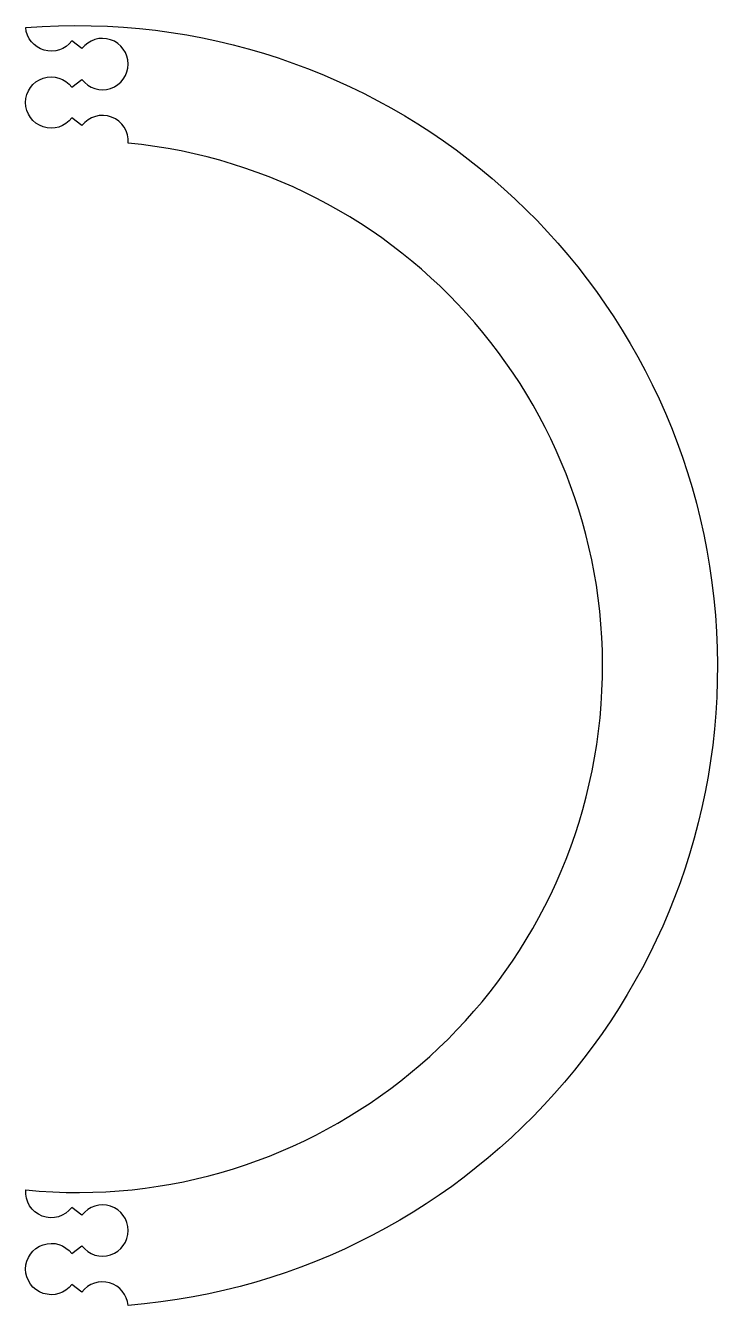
# Model space of a CAD drawing. Header units: millimetres. Extents: x -10 to 125, y -125 to 125.
import ezdxf

# ---------------------------------------------------------------- set-up
doc = ezdxf.new("R2010")
doc.units = ezdxf.units.MM
doc.layers.get('0').update_dxf_attribs({"linetype": 'CONTINUOUS'})

msp = doc.modelspace()

# ---------------------------------------------------------------- linework, layer by layer
msp.add_lwpolyline([(-1, 121.91, -0.689922), (-9.98, 124.5, -1), (9.98, -124.5, 0.689922), (1, -121.91), (-1, -120.41, -2.998753), (-1, -114.41), (1, -112.91, 2.998801), (1, -106.91), (-1, -105.41, -0.751381), (-9.98, -102.01, 1), (9.98, 102.01, 0.751381), (1, 105.41), (-1, 106.91, -2.998801), (-1, 112.91), (1, 114.41, 2.998753), (1, 120.41)], format="xyb", close=True)

doc.saveas('drawing.dxf')
